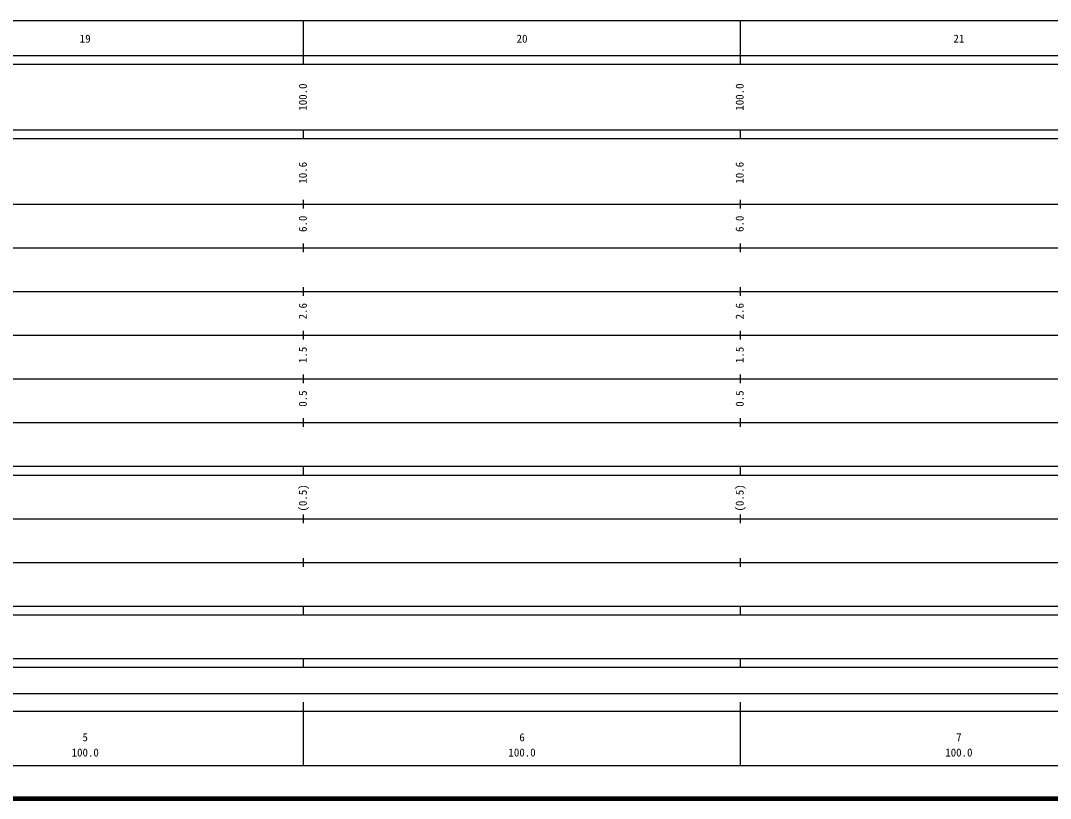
# Model space of a CAD drawing. Units: millimetres on the paper, enlarged 1000 times. Extents: x 40000 to 680000, y 20000 to 380000.
# Drawn here: x 303207 to 538952, y 20000 to 198000 of the extents above; entities that cross this region are included whole.
import ezdxf
from ezdxf.enums import TextEntityAlignment as Align

# ---------------------------------------------------------------- set-up
doc = ezdxf.new("R2010")
doc.units = ezdxf.units.MM
doc.header["$LTSCALE"] = 1000
doc.layers.add('M-TTL', color=2, linetype='Continuous', lineweight=140)
doc.layers.add('M-TTL-BAND', color=7, linetype='Continuous', lineweight=25)
doc.styles.add('ＭＳ ゴシック', font='')
doc.styles.get('ＭＳ ゴシック').set_extended_font_data('MS Gothic')

msp = doc.modelspace()

# ---------------------------------------------------------------- linework, layer by layer
at = {"layer": 'M-TTL'}
msp.add_line((40000, 20000), (680000, 20000), dxfattribs=at)
at = {"layer": 'M-TTL-BAND'}
for p, q in [((68000, 198000), (579000, 198000)), ((368000, 188000), (368000, 198000)), ((468000, 188000), (468000, 198000)), ((40000, 190000), (579000, 190000)), ((40000, 188000), (579000, 188000)), ((40000, 173000), (579000, 173000)), ((368000, 171000), (368000, 173000)), ((468000, 171000), (468000, 173000)), ((40000, 171000), (579000, 171000)), ((40000, 156000), (579000, 156000)), ((368000, 155000), (368000, 157000)), ((468000, 155000), (468000, 157000)), ((368000, 145000), (368000, 147000)), ((468000, 145000), (468000, 147000)), ((46000, 146000), (579000, 146000)), ((368000, 135000), (368000, 137000)), ((468000, 135000), (468000, 137000)), ((52000, 136000), (579000, 136000)), ((46000, 126000), (579000, 126000)), ((368000, 125000), (368000, 127000)), ((468000, 125000), (468000, 127000)), ((52000, 116000), (579000, 116000)), ((368000, 115000), (368000, 117000)), ((468000, 115000), (468000, 117000)), ((368000, 105000), (368000, 107000)), ((468000, 105000), (468000, 107000)), ((46000, 106000), (579000, 106000)), ((40000, 96000), (579000, 96000)), ((368000, 94000), (368000, 96000)), ((468000, 94000), (468000, 96000)), ((40000, 94000), (579000, 94000)), ((368000, 83000), (368000, 85000)), ((468000, 83000), (468000, 85000)), ((49000, 84000), (579000, 84000)), ((40000, 74000), (579000, 74000)), ((368000, 73000), (368000, 75000)), ((468000, 73000), (468000, 75000)), ((40000, 64000), (579000, 64000)), ((368000, 62000), (368000, 64000)), ((468000, 62000), (468000, 64000)), ((40000, 62000), (579000, 62000)), ((40000, 52000), (579000, 52000)), ((368000, 50000), (368000, 52000)), ((468000, 50000), (468000, 52000)), ((40000, 50000), (579000, 50000)), ((71000, 44000), (565000, 44000)), ((368000, 27500), (368000, 42000)), ((468000, 27500), (468000, 42000)), ((40000, 40000), (579000, 40000)), ((68000, 27500), (579000, 27500))]:
    msp.add_line(p, q, dxfattribs=at)

# ---------------------------------------------------------------- texts
at = {"layer": 'M-TTL-BAND', "style": 'ＭＳ ゴシック'}
for s, p in [('19', (318000, 192405)), ('20', (418000, 192405)), ('21', (518000, 192405)), ('5', (318000, 32523)), ('6', (418000, 32523)), ('7', (518000, 32523)), ('100.0', (318000, 29033)), ('100.0', (418000, 29033)), ('100.0', (518000, 29033))]:
    msp.add_text(s, height=1833, dxfattribs=at).set_placement(p, align=Align.BOTTOM_CENTER)
for s, p in [('100.0', (369280, 180500)), ('100.0', (469280, 180500)), ('10.6', (369280, 163174)), ('10.6', (469280, 163174)), ('6.0', (369280, 151500)), ('6.0', (469280, 151500)), ('2.6', (369280, 131500)), ('2.6', (469280, 131500)), ('1.5', (369280, 121500)), ('1.5', (469280, 121500)), ('0.5', (369280, 111500)), ('0.5', (469280, 111500)), ('(0.5)', (369280, 88764)), ('(0.5)', (469280, 88764))]:
    msp.add_text(s, height=1833, rotation=90, dxfattribs=at).set_placement(p, align=Align.BOTTOM_CENTER)

doc.saveas('drawing.dxf')
